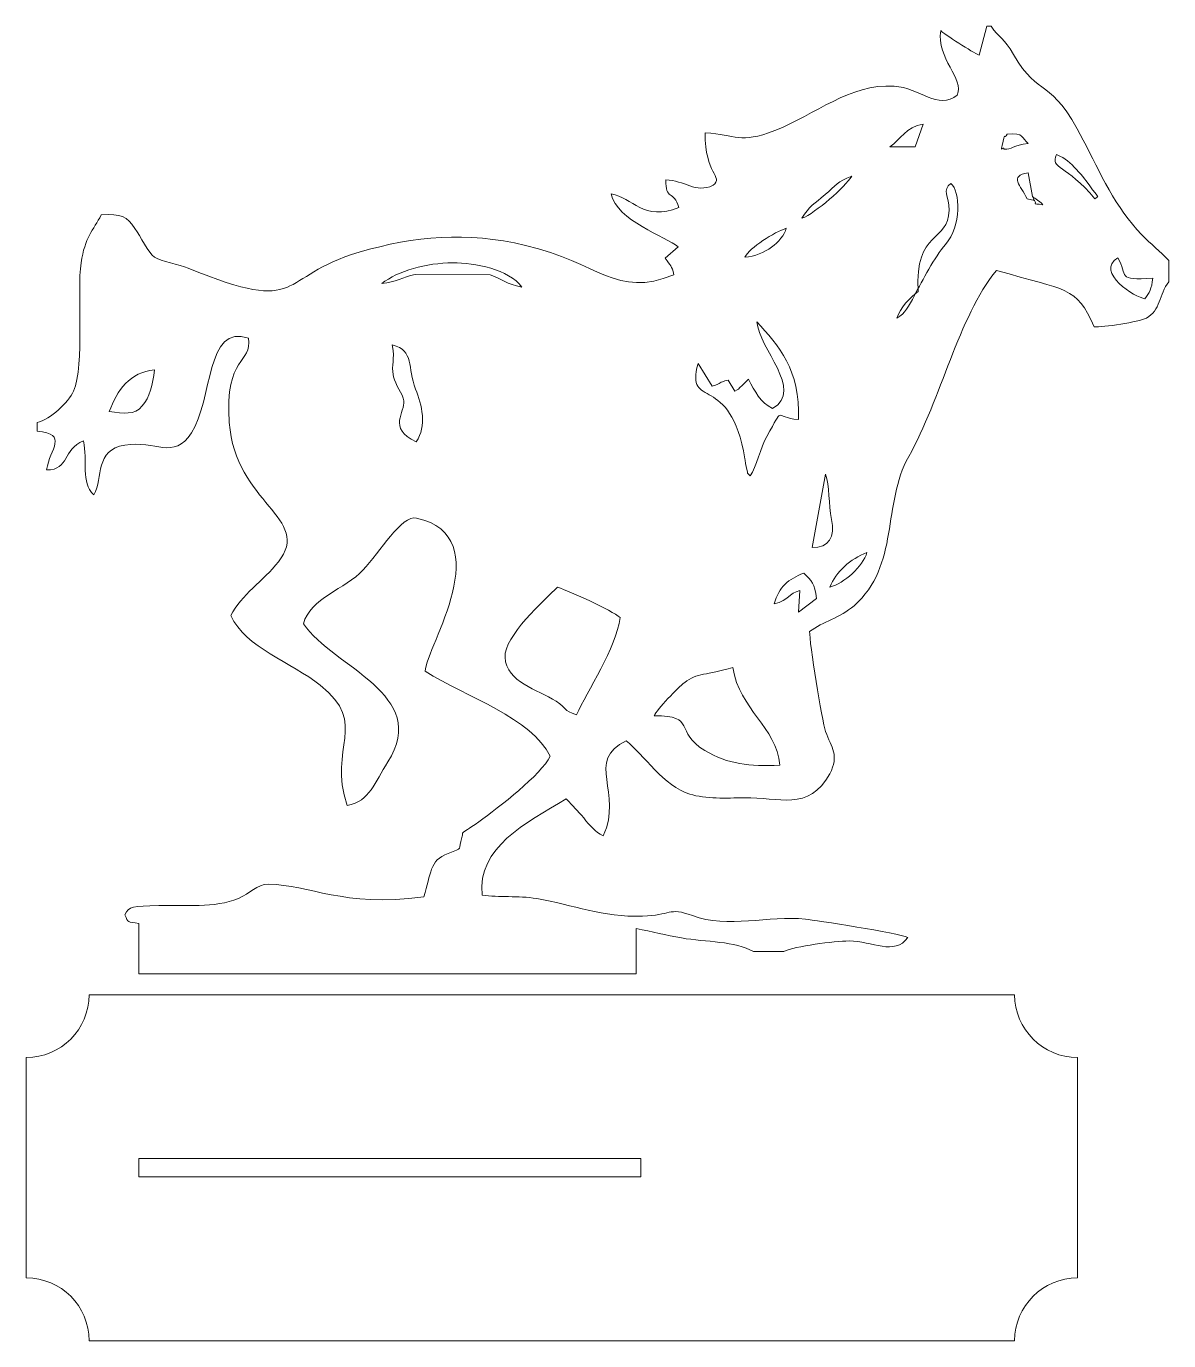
# Model space of a CAD drawing. Header units: millimetres. Extents: x -91 to 91, y -105 to 105.
import ezdxf

# ---------------------------------------------------------------- set-up
doc = ezdxf.new("R2010")
doc.units = ezdxf.units.MM
doc.header["$MEASUREMENT"] = 0
doc.layers.add('Camada 1', color=7, linetype='Continuous')

msp = doc.modelspace()

# ---------------------------------------------------------------- linework, layer by layer
at = {"layer": 'Camada 1', "color": 250, "lineweight": 9}
msp.add_lwpolyline([(-72.9335, -78.484), (6.8803, -78.484), (6.8803, -75.524), (-72.9335, -75.524), (-72.9335, -78.484)], close=True, dxfattribs=at)
for points, knots in [([(6.1748, -38.9833), (6.1748, -38.9833), (6.1748, -46.1581), (6.1748, -46.1581), (6.1748, -46.1581), (6.1748, -46.1581), (-72.9335, -46.1581), (-72.9335, -46.1581), (-72.9335, -46.1581), (-72.9335, -46.1581), (-72.9335, -38.1455), (-72.9335, -38.1455), (-72.9335, -38.1455), (-74.8146, -37.8049), (-74.6103, -38.1957), (-75.1747, -36.7791), (-75.1747, -36.7791), (-74.5482, -35.3788), (-73.9043, -35.428), (-69.8025, -35.318), (-69.8025, -35.318), (-65.7372, -35.2091), (-60.9141, -35.7791), (-57.0997, -34.1698), (-57.0997, -34.1698), (-55.2454, -33.3875), (-54.2186, -31.9018), (-52.3702, -31.9298), (-52.3702, -31.9298), (-45.6693, -32.0308), (-40.6625, -35.6076), (-27.6468, -33.9406), (-27.6468, -33.9406), (-26.4131, -30.2058), (-26.7912, -28.1538), (-23.7734, -27.0389), (-23.7734, -27.0389), (-21.1883, -26.084), (-22.2349, -26.5648), (-21.5801, -24.4844), (-21.5801, -24.4844), (-21.1811, -23.2168), (-22.2938, -24.45), (-18.8856, -21.9841), (-18.8856, -21.9841), (-15.6081, -19.6129), (-8.9895, -14.5239), (-7.5157, -11.5791), (-7.5157, -11.5791), (-10.4905, -5.4717), (-20.7354, -2.2172), (-27.4355, 1.9372), (-27.4355, 1.9372), (-27.1526, 5.8608), (-15.6303, 23.3614), (-28.7653, 26.3034), (-28.7653, 26.3034), (-31.1786, 26.8439), (-34.6229, 20.8863), (-37.304, 18.0284), (-37.304, 18.0284), (-40.0657, 15.0844), (-45.7926, 13.5017), (-46.7644, 9.4888), (-46.7644, 9.4888), (-42.0058, 2.4937), (-26.4859, -1.69), (-33.3568, -12.469), (-33.3568, -12.469), (-35.4621, -15.772), (-36.1598, -18.701), (-39.8078, -19.3942), (-39.8078, -19.3942), (-43.0256, -10.0256), (-36.2126, -6.5718), (-44.0879, -0.2766), (-44.0879, -0.2766), (-48.6709, 3.3868), (-55.9689, 5.6673), (-58.3385, 10.8014), (-58.3385, 10.8014), (-56.6919, 14.0397), (-53.1167, 16.3771), (-50.7616, 19.3421), (-50.7616, 19.3421), (-45.2494, 26.282), (-57.662, 28.6743), (-58.5727, 41.5044), (-58.5727, 41.5044), (-59.3309, 52.1869), (-54.8872, 50.8432), (-55.5124, 54.9229), (-55.5124, 54.9229), (-62.2934, 57.3389), (-61.2213, 45.0121), (-64.571, 39.8902), (-64.571, 39.8902), (-67.4818, 35.4393), (-70.2753, 38.7338), (-75.1605, 37.9287), (-75.1605, 37.9287), (-80.0959, 37.1154), (-78.5155, 32.7963), (-80.1388, 30.0004), (-80.1388, 30.0004), (-82.2274, 32.07), (-81.0741, 35.3327), (-81.7576, 38.5882), (-81.7576, 38.5882), (-85.1815, 37.2245), (-83.8703, 33.9624), (-87.6355, 33.9721), (-87.6355, 33.9721), (-87.1115, 37.3971), (-84.0802, 39.6078), (-89.1389, 40.1507), (-89.1389, 40.1507), (-89.1389, 40.1507), (-89.1389, 41.5), (-89.1389, 41.5), (-89.1389, 41.5), (-87.0311, 41.9682), (-84.1623, 44.7024), (-83.3533, 46.5108), (-83.3533, 46.5108), (-81.5273, 50.5928), (-82.8259, 62.2785), (-82.1448, 66.9021), (-82.1448, 66.9021), (-81.5491, 70.9465), (-80.2155, 72.0842), (-78.9344, 74.5223), (-78.9344, 74.5223), (-75.753, 74.7566), (-74.8564, 74.2572), (-73.5891, 72.3881), (-73.5891, 72.3881), (-72.7405, 71.1365), (-71.3582, 68.4045), (-70.4921, 67.8194), (-70.4921, 67.8194), (-69.4819, 67.1368), (-66.5061, 66.6178), (-65.0888, 66.0387), (-65.0888, 66.0387), (-46.359, 58.386), (-51.1474, 64.7279), (-37.915, 68.5852), (-37.915, 68.5852), (-28.9891, 71.1871), (-20.8759, 71.9118), (-11.4587, 69.6816), (-11.4587, 69.6816), (0.2144, 66.9173), (2.9255, 61.2289), (12.1228, 64.9895), (12.1228, 64.9895), (11.8656, 66.5447), (11.5786, 66.3526), (10.782, 67.6209), (10.782, 67.6209), (10.782, 67.6209), (12.8279, 69.4209), (12.8279, 69.4209), (12.8279, 69.4209), (10.9032, 71.1066), (3.0662, 73.5556), (2.1616, 77.9009), (2.1616, 77.9009), (5.6045, 77.19), (7.3337, 73.5001), (12.9385, 75.6975), (12.9385, 75.6975), (12.1424, 78.549), (10.7922, 76.752), (10.8702, 80.1059), (10.8702, 80.1059), (13.8726, 80.0369), (15.5219, 77.8817), (18.4111, 79.2272), (18.4111, 79.2272), (20.0859, 80.6901), (17.0477, 80.9589), (17.116, 87.5696), (17.116, 87.5696), (22.1577, 87.349), (22.4792, 85.708), (28.231, 87.95), (28.231, 87.95), (34.7116, 90.4762), (40.0535, 95.4278), (47.1843, 94.9974), (47.1843, 94.9974), (51.3056, 94.7487), (54.1591, 91.1046), (57.2305, 93.5838), (57.2305, 93.5838), (58.4233, 96.1539), (53.8561, 99.4584), (54.5907, 103.8267), (54.5907, 103.8267), (55.0854, 103.3219), (59.7057, 100.3363), (60.732, 99.9328), (60.732, 99.9328), (60.732, 99.9328), (61.9195, 104.5208), (61.9195, 104.5208), (61.9195, 104.5208), (61.9195, 104.5208), (62.6136, 104.5208), (62.6136, 104.5208), (62.6136, 104.5208), (63.8674, 102.7026), (64.6807, 102.628), (66.1581, 100.0597), (66.1581, 100.0597), (70.3291, 92.8089), (71.9715, 96.8408), (77.2772, 86.4288), (77.2772, 86.4288), (79.9369, 81.2093), (82.453, 75.583), (86.5409, 71.4022), (86.5409, 71.4022), (88.0354, 69.8736), (89.5322, 68.7361), (90.8611, 67.2467), (90.8611, 67.2467), (90.8611, 67.2467), (90.8611, 63.887), (90.8611, 63.887), (90.8611, 63.887), (89.3295, 61.8891), (89.5511, 59.2863), (87.3028, 58.1108), (87.3028, 58.1108), (86.139, 57.5022), (80.3666, 56.6099), (79.0208, 56.7472), (79.0208, 56.7472), (76.0308, 63.3264), (74.7648, 62.3818), (63.4646, 65.7054), (63.4646, 65.7054), (57.3402, 58.1714), (54.6912, 45.2917), (49.4974, 36.0827), (49.4974, 36.0827), (45.2698, 28.5871), (48.0801, 18.7118), (40.8074, 12.3672), (40.8074, 12.3672), (38.5621, 10.4084), (35.905, 9.8627), (33.7464, 8.273), (33.7464, 8.273), (33.6589, 6.6539), (35.6978, -5.9701), (36.2901, -7.6511), (36.2901, -7.6511), (37.1984, -10.2289), (38.521, -11.4162), (36.937, -14.3433), (36.937, -14.3433), (33.6053, -20.5001), (28.7934, -18.0337), (23.361, -18.1649), (23.361, -18.1649), (20.4786, -18.2344), (17.2488, -18.3626), (14.6666, -17.5962), (14.6666, -17.5962), (10.6505, -16.4043), (7.2428, -11.2496), (4.576, -9.1219), (4.576, -9.1219), (-2.0669, -12.1744), (4.1278, -17.4581), (0.9212, -24.2177), (0.9212, -24.2177), (-0.4067, -23.6438), (-1.2003, -22.564), (-2.1976, -21.3892), (-2.1976, -21.3892), (-3.2158, -20.1897), (-3.8414, -19.5664), (-4.9889, -18.3464), (-4.9889, -18.3464), (-11.5012, -22.2131), (-19.1087, -26.0959), (-18.359, -33.6551), (-18.359, -33.6551), (-15.6704, -34.0559), (-12.6877, -33.703), (-9.6713, -34.214), (-9.6713, -34.214), (-3.8331, -35.2028), (0.7704, -37.1786), (7.1694, -37.0116), (7.1694, -37.0116), (11.6321, -36.8951), (11.2823, -35.4953), (15.113, -36.9159), (15.113, -36.9159), (20.7083, -38.9911), (27.2234, -36.8756), (33.1001, -37.4813), (33.1001, -37.4813), (34.4539, -37.6207), (48.0098, -39.7009), (49.353, -40.379), (49.353, -40.379), (47.2234, -43.4019), (43.7221, -40.9481), (40.0168, -40.9496), (40.0168, -40.9496), (37.6233, -40.9505), (31.4264, -41.7792), (29.6253, -42.629), (29.6253, -42.629), (29.6253, -42.629), (24.8032, -42.629), (24.8032, -42.629), (24.8032, -42.629), (21.9192, -40.9444), (17.2402, -41.1362), (13.3803, -40.4699), (13.3803, -40.4699), (10.9766, -40.0548), (8.5958, -39.4439), (6.1748, -38.9833)], [0, 0, 0, 0, 0.01190476, 0.01190476, 0.01190476, 0.01190476, 0.02380952, 0.02380952, 0.02380952, 0.02380952, 0.03571429, 0.03571429, 0.03571429, 0.03571429, 0.04761905, 0.04761905, 0.04761905, 0.04761905, 0.05952381, 0.05952381, 0.05952381, 0.05952381, 0.07142857, 0.07142857, 0.07142857, 0.07142857, 0.08333333, 0.08333333, 0.08333333, 0.08333333, 0.0952381, 0.0952381, 0.0952381, 0.0952381, 0.10714286, 0.10714286, 0.10714286, 0.10714286, 0.11904762, 0.11904762, 0.11904762, 0.11904762, 0.13095238, 0.13095238, 0.13095238, 0.13095238, 0.14285714, 0.14285714, 0.14285714, 0.14285714, 0.1547619, 0.1547619, 0.1547619, 0.1547619, 0.16666667, 0.16666667, 0.16666667, 0.16666667, 0.17857143, 0.17857143, 0.17857143, 0.17857143, 0.19047619, 0.19047619, 0.19047619, 0.19047619, 0.20238095, 0.20238095, 0.20238095, 0.20238095, 0.21428571, 0.21428571, 0.21428571, 0.21428571, 0.22619048, 0.22619048, 0.22619048, 0.22619048, 0.23809524, 0.23809524, 0.23809524, 0.23809524, 0.25, 0.25, 0.25, 0.25, 0.26190476, 0.26190476, 0.26190476, 0.26190476, 0.27380952, 0.27380952, 0.27380952, 0.27380952, 0.28571429, 0.28571429, 0.28571429, 0.28571429, 0.29761905, 0.29761905, 0.29761905, 0.29761905, 0.30952381, 0.30952381, 0.30952381, 0.30952381, 0.32142857, 0.32142857, 0.32142857, 0.32142857, 0.33333333, 0.33333333, 0.33333333, 0.33333333, 0.3452381, 0.3452381, 0.3452381, 0.3452381, 0.35714286, 0.35714286, 0.35714286, 0.35714286, 0.36904762, 0.36904762, 0.36904762, 0.36904762, 0.38095238, 0.38095238, 0.38095238, 0.38095238, 0.39285714, 0.39285714, 0.39285714, 0.39285714, 0.4047619, 0.4047619, 0.4047619, 0.4047619, 0.41666667, 0.41666667, 0.41666667, 0.41666667, 0.42857143, 0.42857143, 0.42857143, 0.42857143, 0.44047619, 0.44047619, 0.44047619, 0.44047619, 0.45238095, 0.45238095, 0.45238095, 0.45238095, 0.46428571, 0.46428571, 0.46428571, 0.46428571, 0.47619048, 0.47619048, 0.47619048, 0.47619048, 0.48809524, 0.48809524, 0.48809524, 0.48809524, 0.5, 0.5, 0.5, 0.5, 0.51190476, 0.51190476, 0.51190476, 0.51190476, 0.52380952, 0.52380952, 0.52380952, 0.52380952, 0.53571429, 0.53571429, 0.53571429, 0.53571429, 0.54761905, 0.54761905, 0.54761905, 0.54761905, 0.55952381, 0.55952381, 0.55952381, 0.55952381, 0.57142857, 0.57142857, 0.57142857, 0.57142857, 0.58333333, 0.58333333, 0.58333333, 0.58333333, 0.5952381, 0.5952381, 0.5952381, 0.5952381, 0.60714286, 0.60714286, 0.60714286, 0.60714286, 0.61904762, 0.61904762, 0.61904762, 0.61904762, 0.63095238, 0.63095238, 0.63095238, 0.63095238, 0.64285714, 0.64285714, 0.64285714, 0.64285714, 0.6547619, 0.6547619, 0.6547619, 0.6547619, 0.66666667, 0.66666667, 0.66666667, 0.66666667, 0.67857143, 0.67857143, 0.67857143, 0.67857143, 0.69047619, 0.69047619, 0.69047619, 0.69047619, 0.70238095, 0.70238095, 0.70238095, 0.70238095, 0.71428571, 0.71428571, 0.71428571, 0.71428571, 0.72619048, 0.72619048, 0.72619048, 0.72619048, 0.73809524, 0.73809524, 0.73809524, 0.73809524, 0.75, 0.75, 0.75, 0.75, 0.76190476, 0.76190476, 0.76190476, 0.76190476, 0.77380952, 0.77380952, 0.77380952, 0.77380952, 0.78571429, 0.78571429, 0.78571429, 0.78571429, 0.79761905, 0.79761905, 0.79761905, 0.79761905, 0.80952381, 0.80952381, 0.80952381, 0.80952381, 0.82142857, 0.82142857, 0.82142857, 0.82142857, 0.83333333, 0.83333333, 0.83333333, 0.83333333, 0.8452381, 0.8452381, 0.8452381, 0.8452381, 0.85714286, 0.85714286, 0.85714286, 0.85714286, 0.86904762, 0.86904762, 0.86904762, 0.86904762, 0.88095238, 0.88095238, 0.88095238, 0.88095238, 0.89285714, 0.89285714, 0.89285714, 0.89285714, 0.9047619, 0.9047619, 0.9047619, 0.9047619, 0.91666667, 0.91666667, 0.91666667, 0.91666667, 0.92857143, 0.92857143, 0.92857143, 0.92857143, 0.94047619, 0.94047619, 0.94047619, 0.94047619, 0.95238095, 0.95238095, 0.95238095, 0.95238095, 0.96428571, 0.96428571, 0.96428571, 0.96428571, 0.97619048, 0.97619048, 0.97619048, 0.97619048, 1, 1, 1, 1]), ([(46.5265, 85.3491), (46.5265, 85.3491), (50.539, 85.3707), (50.539, 85.3707), (50.539, 85.3707), (50.539, 85.3707), (51.8271, 88.932), (51.8271, 88.932), (51.8271, 88.932), (48.9722, 88.5636), (48.2805, 86.4812), (46.5265, 85.3491)], [0, 0, 0, 0, 0.25, 0.25, 0.25, 0.25, 0.5, 0.5, 0.5, 0.5, 1, 1, 1, 1]), ([(46.5265, 85.3491), (48.2805, 86.4812), (48.9722, 88.5636), (51.8271, 88.932), (51.8271, 88.932), (51.8271, 88.932), (50.539, 85.3707), (50.539, 85.3707), (50.539, 85.3707), (50.539, 85.3707), (46.5265, 85.3491), (46.5265, 85.3491)], [0, 0, 0, 0, 0.25, 0.25, 0.25, 0.25, 0.5, 0.5, 0.5, 0.5, 1, 1, 1, 1]), ([(64.6744, 84.9608), (65.8979, 84.8424), (66.0557, 85.6051), (68.5148, 85.8989), (68.5148, 85.8989), (67.4049, 86.6951), (67.9448, 87.6541), (65.1766, 87.3895), (65.1766, 87.3895), (64.5546, 86.4149), (64.8637, 87.8012), (64.5168, 86.2729), (64.5168, 86.2729), (63.9619, 83.8276), (64.3893, 85.7174), (64.6744, 84.9608)], [0, 0, 0, 0, 0.2, 0.2, 0.2, 0.2, 0.4, 0.4, 0.4, 0.4, 0.6, 0.6, 0.6, 0.6, 1, 1, 1, 1]), ([(64.6744, 84.9608), (64.3893, 85.7174), (63.9619, 83.8276), (64.5168, 86.2729), (64.5168, 86.2729), (64.8637, 87.8012), (64.5546, 86.4149), (65.1766, 87.3895), (65.1766, 87.3895), (67.9448, 87.6541), (67.4049, 86.6951), (68.5148, 85.8989), (68.5148, 85.8989), (66.0557, 85.6051), (65.8979, 84.8424), (64.6744, 84.9608)], [0, 0, 0, 0, 0.2, 0.2, 0.2, 0.2, 0.4, 0.4, 0.4, 0.4, 0.6, 0.6, 0.6, 0.6, 1, 1, 1, 1]), ([(79.1181, 77.0828), (79.7771, 77.6607), (79.8914, 76.8868), (78.2114, 79.2832), (78.2114, 79.2832), (77.1179, 80.8429), (74.7198, 83.6591), (72.9963, 84.1044), (72.9963, 84.1044), (71.957, 81.8115), (74.5778, 82.5756), (79.1181, 77.0828)], [0, 0, 0, 0, 0.25, 0.25, 0.25, 0.25, 0.5, 0.5, 0.5, 0.5, 1, 1, 1, 1]), ([(79.1181, 77.0828), (74.5778, 82.5756), (71.957, 81.8115), (72.9963, 84.1044), (72.9963, 84.1044), (74.7198, 83.6591), (77.1179, 80.8429), (78.2114, 79.2832), (78.2114, 79.2832), (79.8914, 76.8868), (79.7771, 77.6607), (79.1181, 77.0828)], [0, 0, 0, 0, 0.25, 0.25, 0.25, 0.25, 0.5, 0.5, 0.5, 0.5, 1, 1, 1, 1]), ([(32.5277, 73.9974), (34.7008, 74.8123), (39.4076, 78.9998), (40.4356, 80.659), (40.4356, 80.659), (38.1241, 79.8157), (37.934, 79.2338), (36.1912, 77.7495), (36.1912, 77.7495), (34.5335, 76.3378), (33.6472, 75.8794), (32.5277, 73.9974)], [0, 0, 0, 0, 0.25, 0.25, 0.25, 0.25, 0.5, 0.5, 0.5, 0.5, 1, 1, 1, 1]), ([(32.5277, 73.9974), (33.6472, 75.8794), (34.5335, 76.3378), (36.1912, 77.7495), (36.1912, 77.7495), (37.934, 79.2338), (38.1241, 79.8157), (40.4356, 80.659), (40.4356, 80.659), (39.4076, 78.9998), (34.7008, 74.8123), (32.5277, 73.9974)], [0, 0, 0, 0, 0.25, 0.25, 0.25, 0.25, 0.5, 0.5, 0.5, 0.5, 1, 1, 1, 1]), ([(51.0278, 62.3327), (49.7179, 61.3915), (48.1088, 59.7453), (47.6299, 58.1161), (47.6299, 58.1161), (48.9508, 58.8444), (49.5082, 60.0176), (50.4053, 61.6871), (50.4053, 61.6871), (51.7263, 64.1452), (53.59, 67.7862), (55.3517, 69.8197), (55.3517, 69.8197), (57.901, 72.7621), (57.7109, 78.3314), (56.2111, 79.514), (56.2111, 79.514), (54.736, 78.4521), (55.9348, 77.6139), (55.9183, 75.2744), (55.9183, 75.2744), (55.8822, 70.1276), (50.3988, 72.1928), (51.0278, 62.3327)], [0, 0, 0, 0, 0.14285714, 0.14285714, 0.14285714, 0.14285714, 0.28571429, 0.28571429, 0.28571429, 0.28571429, 0.42857143, 0.42857143, 0.42857143, 0.42857143, 0.57142857, 0.57142857, 0.57142857, 0.57142857, 0.71428571, 0.71428571, 0.71428571, 0.71428571, 1, 1, 1, 1]), ([(51.0278, 62.3327), (50.3988, 72.1928), (55.8822, 70.1276), (55.9183, 75.2744), (55.9183, 75.2744), (55.9348, 77.6139), (54.736, 78.4521), (56.2111, 79.514), (56.2111, 79.514), (57.7109, 78.3314), (57.901, 72.7621), (55.3517, 69.8197), (55.3517, 69.8197), (53.59, 67.7862), (51.7263, 64.1452), (50.4053, 61.6871), (50.4053, 61.6871), (49.5082, 60.0176), (48.9508, 58.8444), (47.6299, 58.1161), (47.6299, 58.1161), (48.1088, 59.7453), (49.7179, 61.3915), (51.0278, 62.3327)], [0, 0, 0, 0, 0.14285714, 0.14285714, 0.14285714, 0.14285714, 0.28571429, 0.28571429, 0.28571429, 0.28571429, 0.42857143, 0.42857143, 0.42857143, 0.42857143, 0.57142857, 0.57142857, 0.57142857, 0.57142857, 0.71428571, 0.71428571, 0.71428571, 0.71428571, 1, 1, 1, 1]), ([(69.5016, 76.8197), (69.1785, 77.2486), (69.535, 76.7702), (69.1698, 77.442), (69.1698, 77.442), (69.1698, 77.442), (68.5099, 81.2409), (68.5099, 81.2409), (68.5099, 81.2409), (65.3483, 80.6397), (67.3563, 79.2809), (68.3527, 77.0644), (68.3527, 77.0644), (68.3527, 77.0644), (69.5016, 76.8197), (69.5016, 76.8197)], [0, 0, 0, 0, 0.2, 0.2, 0.2, 0.2, 0.4, 0.4, 0.4, 0.4, 0.6, 0.6, 0.6, 0.6, 1, 1, 1, 1]), ([(69.1698, 77.442), (69.4197, 77.2654), (69.6855, 77.113), (69.9841, 76.8878), (69.9841, 76.8878), (70.6986, 76.3492), (70.4788, 76.4733), (70.8566, 76.1429), (70.8566, 76.1429), (68.9476, 76.3914), (69.9757, 76.0813), (69.5016, 76.8197), (69.5016, 76.8197), (69.5016, 76.8197), (68.3527, 77.0644), (68.3527, 77.0644), (68.3527, 77.0644), (67.3563, 79.2809), (65.3483, 80.6397), (68.5099, 81.2409), (68.5099, 81.2409), (68.5099, 81.2409), (69.1698, 77.442), (69.1698, 77.442)], [0, 0, 0, 0, 0.14285714, 0.14285714, 0.14285714, 0.14285714, 0.28571429, 0.28571429, 0.28571429, 0.28571429, 0.42857143, 0.42857143, 0.42857143, 0.42857143, 0.57142857, 0.57142857, 0.57142857, 0.57142857, 0.71428571, 0.71428571, 0.71428571, 0.71428571, 1, 1, 1, 1]), ([(69.5016, 76.8197), (69.9757, 76.0813), (68.9476, 76.3914), (70.8566, 76.1429), (70.8566, 76.1429), (70.4788, 76.4733), (70.6986, 76.3492), (69.9841, 76.8878), (69.9841, 76.8878), (69.6855, 77.113), (69.4197, 77.2654), (69.1698, 77.442), (69.1698, 77.442), (69.535, 76.7702), (69.1785, 77.2486), (69.5016, 76.8197)], [0, 0, 0, 0, 0.2, 0.2, 0.2, 0.2, 0.4, 0.4, 0.4, 0.4, 0.6, 0.6, 0.6, 0.6, 1, 1, 1, 1]), ([(23.4532, 67.8148), (26.5936, 68.0299), (29.3939, 70.2308), (30.0366, 72.4044), (30.0366, 72.4044), (28.1923, 71.8268), (24.1614, 69.284), (23.4532, 67.8148)], [0, 0, 0, 0, 0.33333333, 0.33333333, 0.33333333, 0.33333333, 1, 1, 1, 1]), ([(23.4532, 67.8148), (24.1614, 69.284), (28.1923, 71.8268), (30.0366, 72.4044), (30.0366, 72.4044), (29.3939, 70.2308), (26.5936, 68.0299), (23.4532, 67.8148)], [0, 0, 0, 0, 0.33333333, 0.33333333, 0.33333333, 0.33333333, 1, 1, 1, 1]), ([(-34.3172, 63.5925), (-32.0226, 63.8444), (-31.0362, 64.6293), (-29.0028, 65.068), (-29.0028, 65.068), (-29.0028, 65.068), (-17.0754, 64.9895), (-17.0754, 64.9895), (-17.0754, 64.9895), (-15.1087, 64.2958), (-14.4979, 63.533), (-12.0402, 63.0446), (-12.0402, 63.0446), (-14.0976, 65.8621), (-19.5241, 66.9021), (-22.9889, 66.8979), (-22.9889, 66.8979), (-27.2306, 66.893), (-31.7513, 65.6624), (-34.3172, 63.5925)], [0, 0, 0, 0, 0.16666667, 0.16666667, 0.16666667, 0.16666667, 0.33333333, 0.33333333, 0.33333333, 0.33333333, 0.5, 0.5, 0.5, 0.5, 0.66666667, 0.66666667, 0.66666667, 0.66666667, 1, 1, 1, 1]), ([(-34.3172, 63.5925), (-31.7513, 65.6624), (-27.2306, 66.893), (-22.9889, 66.8979), (-22.9889, 66.8979), (-19.5241, 66.9021), (-14.0976, 65.8621), (-12.0402, 63.0446), (-12.0402, 63.0446), (-14.4979, 63.533), (-15.1087, 64.2958), (-17.0754, 64.9895), (-17.0754, 64.9895), (-17.0754, 64.9895), (-29.0028, 65.068), (-29.0028, 65.068), (-29.0028, 65.068), (-31.0362, 64.6293), (-32.0226, 63.8444), (-34.3172, 63.5925)], [0, 0, 0, 0, 0.16666667, 0.16666667, 0.16666667, 0.16666667, 0.33333333, 0.33333333, 0.33333333, 0.33333333, 0.5, 0.5, 0.5, 0.5, 0.66666667, 0.66666667, 0.66666667, 0.66666667, 1, 1, 1, 1]), ([(87.0885, 61.1957), (87.8004, 62.1912), (88.1216, 62.6835), (88.334, 64.4774), (88.334, 64.4774), (82.4521, 64.0579), (84.4537, 64.8065), (82.7611, 67.7174), (82.7611, 67.7174), (79.0878, 65.3569), (85.585, 61.3278), (87.0885, 61.1957)], [0, 0, 0, 0, 0.25, 0.25, 0.25, 0.25, 0.5, 0.5, 0.5, 0.5, 1, 1, 1, 1]), ([(82.7611, 67.7174), (84.4537, 64.8065), (82.4521, 64.0579), (88.334, 64.4774), (88.334, 64.4774), (88.1216, 62.6835), (87.8004, 62.1912), (87.0885, 61.1957), (87.0885, 61.1957), (85.585, 61.3278), (79.0878, 65.3569), (82.7611, 67.7174)], [0, 0, 0, 0, 0.25, 0.25, 0.25, 0.25, 0.5, 0.5, 0.5, 0.5, 1, 1, 1, 1]), ([(27.8612, 43.7197), (25.8326, 44.7574), (25.0973, 46.3943), (24.0056, 48.3811), (24.0056, 48.3811), (24.0056, 48.3811), (22.9343, 47.3643), (22.9343, 47.3643), (22.9343, 47.3643), (22.039, 46.5552), (23.0818, 47.2126), (21.8663, 46.4735), (21.8663, 46.4735), (21.8663, 46.4735), (20.782, 48.2594), (20.782, 48.2594), (20.782, 48.2594), (19.0578, 47.8153), (19.9619, 47.8222), (18.2362, 47.2763), (18.2362, 47.2763), (18.2362, 47.2763), (15.9895, 50.8828), (15.9895, 50.8828), (15.9895, 50.8828), (13.8933, 43.3435), (21.1831, 49.7398), (23.4248, 35.7354), (23.4248, 35.7354), (23.427, 35.7221), (23.6763, 34.267), (23.6768, 34.2656), (23.6768, 34.2656), (24.0886, 32.8844), (23.5257, 33.9207), (24.2611, 33.0343), (24.2611, 33.0343), (25.3132, 34.3857), (25.9109, 37.5586), (26.9288, 39.3077), (26.9288, 39.3077), (29.847, 44.3215), (27.8396, 42.3137), (31.958, 41.9684), (31.958, 41.9684), (32.2923, 49.8866), (28.8045, 53.7507), (25.355, 57.5367), (25.355, 57.5367), (25.6671, 53.205), (32.8833, 46.7408), (27.8612, 43.7197)], [0, 0, 0, 0, 0.07142857, 0.07142857, 0.07142857, 0.07142857, 0.14285714, 0.14285714, 0.14285714, 0.14285714, 0.21428571, 0.21428571, 0.21428571, 0.21428571, 0.28571429, 0.28571429, 0.28571429, 0.28571429, 0.35714286, 0.35714286, 0.35714286, 0.35714286, 0.42857143, 0.42857143, 0.42857143, 0.42857143, 0.5, 0.5, 0.5, 0.5, 0.57142857, 0.57142857, 0.57142857, 0.57142857, 0.64285714, 0.64285714, 0.64285714, 0.64285714, 0.71428571, 0.71428571, 0.71428571, 0.71428571, 0.78571429, 0.78571429, 0.78571429, 0.78571429, 0.85714286, 0.85714286, 0.85714286, 0.85714286, 1, 1, 1, 1]), ([(24.0056, 48.3811), (25.0973, 46.3943), (25.8326, 44.7574), (27.8612, 43.7197), (27.8612, 43.7197), (32.8833, 46.7408), (25.6671, 53.205), (25.355, 57.5367), (25.355, 57.5367), (28.8045, 53.7507), (32.2923, 49.8866), (31.958, 41.9684), (31.958, 41.9684), (27.8396, 42.3137), (29.847, 44.3215), (26.9288, 39.3077), (26.9288, 39.3077), (25.9109, 37.5586), (25.3132, 34.3857), (24.2611, 33.0343), (24.2611, 33.0343), (23.5257, 33.9207), (24.0886, 32.8844), (23.6768, 34.2656), (23.6768, 34.2656), (23.6763, 34.267), (23.427, 35.7221), (23.4248, 35.7354), (23.4248, 35.7354), (21.1831, 49.7398), (13.8933, 43.3435), (15.9895, 50.8828), (15.9895, 50.8828), (15.9895, 50.8828), (18.2362, 47.2763), (18.2362, 47.2763), (18.2362, 47.2763), (19.9619, 47.8222), (19.0578, 47.8153), (20.782, 48.2594), (20.782, 48.2594), (20.782, 48.2594), (21.8663, 46.4735), (21.8663, 46.4735), (21.8663, 46.4735), (23.0818, 47.2126), (22.039, 46.5552), (22.9343, 47.3643), (22.9343, 47.3643), (22.9343, 47.3643), (24.0056, 48.3811), (24.0056, 48.3811)], [0, 0, 0, 0, 0.07142857, 0.07142857, 0.07142857, 0.07142857, 0.14285714, 0.14285714, 0.14285714, 0.14285714, 0.21428571, 0.21428571, 0.21428571, 0.21428571, 0.28571429, 0.28571429, 0.28571429, 0.28571429, 0.35714286, 0.35714286, 0.35714286, 0.35714286, 0.42857143, 0.42857143, 0.42857143, 0.42857143, 0.5, 0.5, 0.5, 0.5, 0.57142857, 0.57142857, 0.57142857, 0.57142857, 0.64285714, 0.64285714, 0.64285714, 0.64285714, 0.71428571, 0.71428571, 0.71428571, 0.71428571, 0.78571429, 0.78571429, 0.78571429, 0.78571429, 0.85714286, 0.85714286, 0.85714286, 0.85714286, 1, 1, 1, 1]), ([(-28.8389, 38.4493), (-27.1199, 40.9556), (-27.9157, 44.3302), (-28.934, 46.8283), (-28.934, 46.8283), (-30.3243, 50.2391), (-29.0185, 52.969), (-32.6692, 53.8366), (-32.6692, 53.8366), (-32.1202, 51.2219), (-32.9159, 51.0558), (-32.4355, 48.794), (-32.4355, 48.794), (-32.1613, 47.5029), (-30.9786, 46.0896), (-30.8112, 44.9436), (-30.8112, 44.9436), (-30.5492, 43.149), (-33.5161, 40.6683), (-28.8389, 38.4493)], [0, 0, 0, 0, 0.16666667, 0.16666667, 0.16666667, 0.16666667, 0.33333333, 0.33333333, 0.33333333, 0.33333333, 0.5, 0.5, 0.5, 0.5, 0.66666667, 0.66666667, 0.66666667, 0.66666667, 1, 1, 1, 1]), ([(-30.8112, 44.9436), (-30.9786, 46.0896), (-32.1613, 47.5029), (-32.4355, 48.794), (-32.4355, 48.794), (-32.9159, 51.0558), (-32.1202, 51.2219), (-32.6692, 53.8366), (-32.6692, 53.8366), (-29.0185, 52.969), (-30.3243, 50.2391), (-28.934, 46.8283), (-28.934, 46.8283), (-27.9157, 44.3302), (-27.1199, 40.9556), (-28.8389, 38.4493), (-28.8389, 38.4493), (-33.5161, 40.6683), (-30.5492, 43.149), (-30.8112, 44.9436)], [0, 0, 0, 0, 0.16666667, 0.16666667, 0.16666667, 0.16666667, 0.33333333, 0.33333333, 0.33333333, 0.33333333, 0.5, 0.5, 0.5, 0.5, 0.66666667, 0.66666667, 0.66666667, 0.66666667, 1, 1, 1, 1]), ([(-77.666, 43.2355), (-75.2713, 42.9895), (-73.7425, 42.6132), (-72.4028, 44.1382), (-72.4028, 44.1382), (-71.2404, 45.4611), (-70.6961, 47.5674), (-70.4919, 49.8583), (-70.4919, 49.8583), (-74.3205, 49.5827), (-76.4663, 46.5957), (-77.666, 43.2355)], [0, 0, 0, 0, 0.25, 0.25, 0.25, 0.25, 0.5, 0.5, 0.5, 0.5, 1, 1, 1, 1]), ([(-77.666, 43.2355), (-76.4663, 46.5957), (-74.3205, 49.5827), (-70.4919, 49.8583), (-70.4919, 49.8583), (-70.6961, 47.5674), (-71.2404, 45.4611), (-72.4028, 44.1382), (-72.4028, 44.1382), (-73.7425, 42.6132), (-75.2713, 42.9895), (-77.666, 43.2355)], [0, 0, 0, 0, 0.25, 0.25, 0.25, 0.25, 0.5, 0.5, 0.5, 0.5, 1, 1, 1, 1]), ([(34.1507, 21.612), (36.7847, 21.5377), (37.7873, 23.3709), (37.2312, 26.0805), (37.2312, 26.0805), (36.72, 28.5709), (36.9338, 31.4227), (36.2798, 33.3033), (36.2798, 33.3033), (36.2798, 33.3033), (34.1507, 21.612), (34.1507, 21.612)], [0, 0, 0, 0, 0.25, 0.25, 0.25, 0.25, 0.5, 0.5, 0.5, 0.5, 1, 1, 1, 1]), ([(36.2798, 33.3033), (36.9338, 31.4227), (36.72, 28.5709), (37.2312, 26.0805), (37.2312, 26.0805), (37.7873, 23.3709), (36.7847, 21.5377), (34.1507, 21.612), (34.1507, 21.612), (34.1507, 21.612), (36.2798, 33.3033), (36.2798, 33.3033)], [0, 0, 0, 0, 0.25, 0.25, 0.25, 0.25, 0.5, 0.5, 0.5, 0.5, 1, 1, 1, 1]), ([(36.9558, 15.3369), (39.2359, 15.8886), (42.2172, 18.6363), (42.863, 20.8078), (42.863, 20.8078), (40.2242, 19.8724), (37.9326, 17.7483), (36.9558, 15.3369)], [0, 0, 0, 0, 0.33333333, 0.33333333, 0.33333333, 0.33333333, 1, 1, 1, 1]), ([(36.9558, 15.3369), (37.9326, 17.7483), (40.2242, 19.8724), (42.863, 20.8078), (42.863, 20.8078), (42.2172, 18.6363), (39.2359, 15.8886), (36.9558, 15.3369)], [0, 0, 0, 0, 0.33333333, 0.33333333, 0.33333333, 0.33333333, 1, 1, 1, 1]), ([(28.0932, 12.6746), (30.5819, 13.2373), (30.287, 14.3239), (32.2038, 14.8116), (32.2038, 14.8116), (32.2038, 14.8116), (31.9626, 11.3616), (31.9626, 11.3616), (31.9626, 11.3616), (31.9626, 11.3616), (34.8112, 13.5), (34.8112, 13.5), (34.8112, 13.5), (34.599, 15.9085), (34.1031, 16.3272), (32.8111, 17.5439), (32.8111, 17.5439), (30.3617, 16.5873), (28.8889, 15.4073), (28.0932, 12.6746)], [0, 0, 0, 0, 0.16666667, 0.16666667, 0.16666667, 0.16666667, 0.33333333, 0.33333333, 0.33333333, 0.33333333, 0.5, 0.5, 0.5, 0.5, 0.66666667, 0.66666667, 0.66666667, 0.66666667, 1, 1, 1, 1]), ([(28.0932, 12.6746), (28.8889, 15.4073), (30.3617, 16.5873), (32.8111, 17.5439), (32.8111, 17.5439), (34.1031, 16.3272), (34.599, 15.9085), (34.8112, 13.5), (34.8112, 13.5), (34.8112, 13.5), (31.9626, 11.3616), (31.9626, 11.3616), (31.9626, 11.3616), (31.9626, 11.3616), (32.2038, 14.8116), (32.2038, 14.8116), (32.2038, 14.8116), (30.287, 14.3239), (30.5819, 13.2373), (28.0932, 12.6746)], [0, 0, 0, 0, 0.16666667, 0.16666667, 0.16666667, 0.16666667, 0.33333333, 0.33333333, 0.33333333, 0.33333333, 0.5, 0.5, 0.5, 0.5, 0.66666667, 0.66666667, 0.66666667, 0.66666667, 1, 1, 1, 1]), ([(-3.3225, -4.9753), (-1.7124, -1.3278), (3.0204, 5.7562), (3.598, 10.4709), (3.598, 10.4709), (2.252, 11.7028), (-4.3288, 14.6176), (-6.3388, 15.3041), (-6.3388, 15.3041), (-8.4434, 13.3476), (-14.8997, 7.4169), (-14.7084, 4.1709), (-14.7084, 4.1709), (-14.47, 0.1271), (-9.5694, -0.9115), (-6.5852, -2.8312), (-6.5852, -2.8312), (-4.653, -4.0742), (-5.618, -4.2704), (-3.3225, -4.9753)], [0, 0, 0, 0, 0.16666667, 0.16666667, 0.16666667, 0.16666667, 0.33333333, 0.33333333, 0.33333333, 0.33333333, 0.5, 0.5, 0.5, 0.5, 0.66666667, 0.66666667, 0.66666667, 0.66666667, 1, 1, 1, 1]), ([(-3.3225, -4.9753), (-5.618, -4.2704), (-4.653, -4.0742), (-6.5852, -2.8312), (-6.5852, -2.8312), (-9.5694, -0.9115), (-14.47, 0.1271), (-14.7084, 4.1709), (-14.7084, 4.1709), (-14.8997, 7.4169), (-8.4434, 13.3476), (-6.3388, 15.3041), (-6.3388, 15.3041), (-4.3288, 14.6176), (2.252, 11.7028), (3.598, 10.4709), (3.598, 10.4709), (3.0204, 5.7562), (-1.7124, -1.3278), (-3.3225, -4.9753)], [0, 0, 0, 0, 0.16666667, 0.16666667, 0.16666667, 0.16666667, 0.33333333, 0.33333333, 0.33333333, 0.33333333, 0.5, 0.5, 0.5, 0.5, 0.66666667, 0.66666667, 0.66666667, 0.66666667, 1, 1, 1, 1]), ([(9.0017, -5.1504), (15.8873, -5.0596), (12.0815, -7.6793), (17.0783, -10.655), (17.0783, -10.655), (20.8304, -12.8892), (24.1252, -13.1597), (29.0241, -13.0133), (29.0241, -13.0133), (28.413, -6.7766), (22.6204, -4.2566), (21.5108, 2.5477), (21.5108, 2.5477), (17.3877, 1.3262), (15.7928, 1.6744), (13.8705, 0.1738), (13.8705, 0.1738), (12.7923, -0.6678), (9.4793, -4.0897), (9.0017, -5.1504)], [0, 0, 0, 0, 0.16666667, 0.16666667, 0.16666667, 0.16666667, 0.33333333, 0.33333333, 0.33333333, 0.33333333, 0.5, 0.5, 0.5, 0.5, 0.66666667, 0.66666667, 0.66666667, 0.66666667, 1, 1, 1, 1]), ([(9.0017, -5.1504), (9.4793, -4.0897), (12.7923, -0.6678), (13.8705, 0.1738), (13.8705, 0.1738), (15.7928, 1.6744), (17.3877, 1.3262), (21.5108, 2.5477), (21.5108, 2.5477), (22.6204, -4.2566), (28.413, -6.7766), (29.0241, -13.0133), (29.0241, -13.0133), (24.1252, -13.1597), (20.8304, -12.8892), (17.0783, -10.655), (17.0783, -10.655), (12.0815, -7.6793), (15.8873, -5.0596), (9.0017, -5.1504)], [0, 0, 0, 0, 0.16666667, 0.16666667, 0.16666667, 0.16666667, 0.33333333, 0.33333333, 0.33333333, 0.33333333, 0.5, 0.5, 0.5, 0.5, 0.66666667, 0.66666667, 0.66666667, 0.66666667, 1, 1, 1, 1]), ([(-80.8611, -49.4874), (-80.8611, -49.4874), (66.3555, -49.4874), (66.3555, -49.4874), (66.3555, -49.4874), (66.3555, -54.9874), (70.8555, -59.4874), (76.3555, -59.4874), (76.3555, -59.4874), (76.3555, -59.4874), (76.3555, -94.5207), (76.3555, -94.5207), (76.3555, -94.5207), (70.8555, -94.5207), (66.3555, -99.0207), (66.3555, -104.5207), (66.3555, -104.5207), (66.3555, -104.5207), (-80.8611, -104.5207), (-80.8611, -104.5207), (-80.8611, -104.5207), (-80.8611, -99.0207), (-85.3611, -94.5207), (-90.8611, -94.5207), (-90.8611, -94.5207), (-90.8611, -94.5207), (-90.8611, -59.4874), (-90.8611, -59.4874), (-90.8611, -59.4874), (-85.3611, -59.4874), (-80.8611, -54.9874), (-80.8611, -49.4874)], [0, 0, 0, 0, 0.11111111, 0.11111111, 0.11111111, 0.11111111, 0.22222222, 0.22222222, 0.22222222, 0.22222222, 0.33333333, 0.33333333, 0.33333333, 0.33333333, 0.44444444, 0.44444444, 0.44444444, 0.44444444, 0.55555556, 0.55555556, 0.55555556, 0.55555556, 0.66666667, 0.66666667, 0.66666667, 0.66666667, 0.77777778, 0.77777778, 0.77777778, 0.77777778, 1, 1, 1, 1])]:
    msp.add_open_spline(points, degree=3, knots=knots, dxfattribs=at)

doc.saveas('drawing.dxf')
